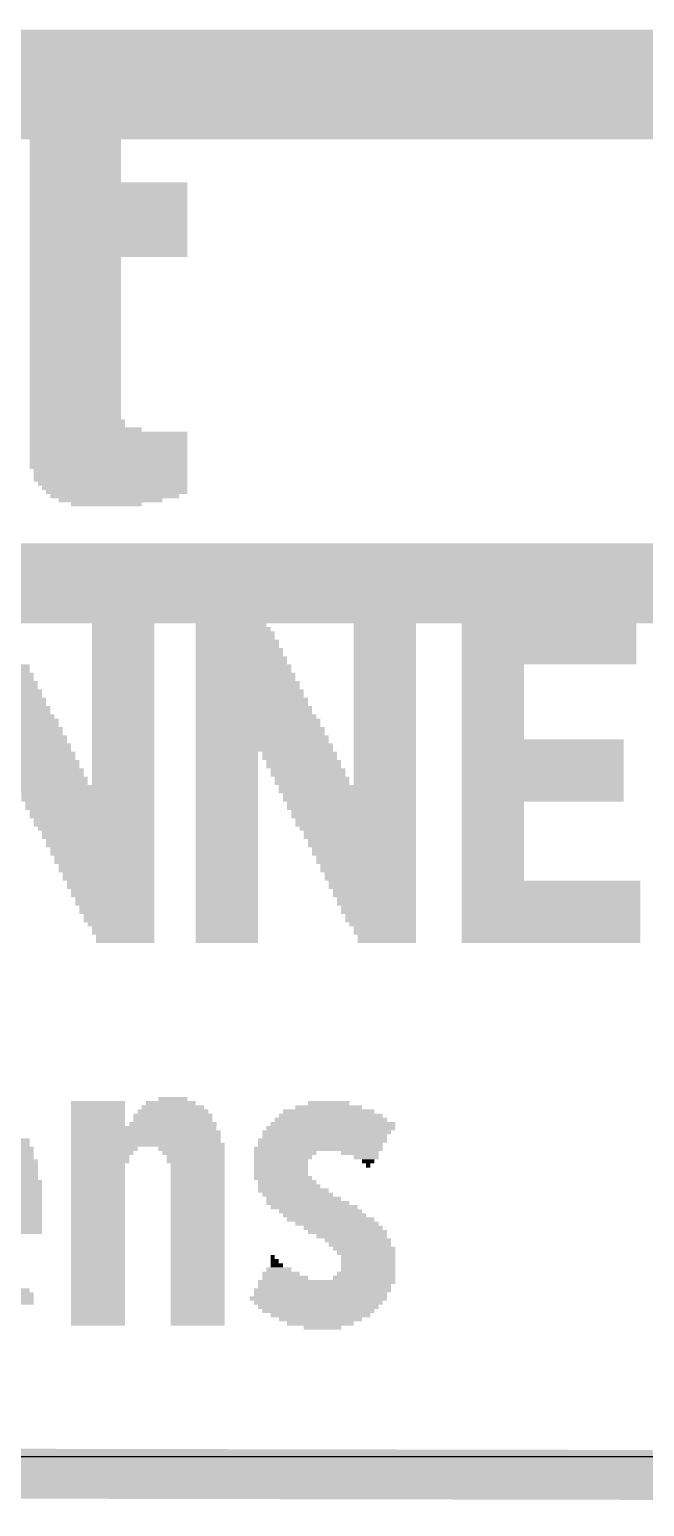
# Model space of a CAD drawing. Extents: x -7.8 to 70, y -5.3 to 37.7.
# Drawn here: x 44.73 to 47.87, y -0.25 to 7.26 of the extents above; entities that cross this region are included whole.
import ezdxf

# ---------------------------------------------------------------- set-up
doc = ezdxf.new("R2010")
doc.units = 0
for name, color, linetype in [('1', 12, 'CONTINUOUS'), ('16', 132, 'CONTINUOUS'), ('20', 4, 'CONTINUOUS'), ('21', 40, 'CONTINUOUS')]:
    doc.layers.add(name, color=color, linetype=linetype)

# ---------------------------------------------------------------- blocks, each defined once
blk = doc.blocks.new('RECT')
blk.add_solid([(-0.5, -0.5), (0.5, -0.5), (-0.5, 0.5), (0.5, 0.5)])

msp = doc.modelspace()

# ---------------------------------------------------------------- linework, layer by layer
at = {"layer": '1'}
for points, const_width in [([(44.45, 6.985), (50.8, 6.985)], 0.5588), ([(44.45, 4.445), (50.8, 4.445)], 0.4064)]:
    msp.add_lwpolyline(points, dxfattribs=dict(at, const_width=const_width))
at = {"layer": '16', "const_width": 0.254}
msp.add_lwpolyline([(0, 0), (65.024, -0.127)], dxfattribs=at)
msp.add_lwpolyline([(0, 0), (65.024, -0.127)], dxfattribs=at)
at = {"layer": '20'}
msp.add_line((3, 0), (62, 0), dxfattribs=at)

# ---------------------------------------------------------------- block references
at = {"layer": '21', "yscale": 0.0212}
for p, xscale in [((44.9668, 6.7096), 0.4656), ((44.9668, 6.6884), 0.4656), ((44.9668, 6.6672), 0.4656), ((44.9668, 6.6461), 0.4656), ((44.9668, 6.6249), 0.4656), ((44.9668, 6.6037), 0.4656), ((44.9668, 6.5826), 0.4656), ((44.9668, 6.5614), 0.4656), ((44.9668, 6.5402), 0.4656), ((44.9668, 6.5191), 0.4656), ((44.9668, 6.4979), 0.4656), ((45.1361, 6.4767), 0.8043), ((45.1361, 6.4556), 0.8043), ((45.1361, 6.4344), 0.8043), ((45.1361, 6.4132), 0.8043), ((45.1361, 6.3921), 0.8043), ((45.1361, 6.3709), 0.8043), ((45.1361, 6.3497), 0.8043), ((45.1361, 6.3286), 0.8043), ((45.1361, 6.3074), 0.8043), ((45.1361, 6.2862), 0.8043), ((45.1361, 6.2651), 0.8043), ((45.1361, 6.2439), 0.8043), ((45.1361, 6.2228), 0.8043), ((45.1361, 6.2016), 0.8043), ((45.1361, 6.1804), 0.8043), ((45.1361, 6.1593), 0.8043), ((45.1361, 6.1381), 0.8043), ((45.1361, 6.1169), 0.8043), ((44.9668, 6.0958), 0.4656), ((44.9668, 6.0746), 0.4656), ((44.9668, 6.0534), 0.4656), ((44.9668, 6.0323), 0.4656), ((44.9668, 6.0111), 0.4656), ((44.9668, 5.9899), 0.4656), ((44.9668, 5.9688), 0.4656), ((44.9668, 5.9476), 0.4656), ((44.9668, 5.9264), 0.4656), ((44.9668, 5.9053), 0.4656), ((44.9668, 5.8841), 0.4656), ((44.9668, 5.8629), 0.4656), ((44.9668, 5.8418), 0.4656), ((44.9668, 5.8206), 0.4656), ((44.9668, 5.7994), 0.4656), ((44.9668, 5.7783), 0.4656), ((44.9668, 5.7571), 0.4656), ((44.9668, 5.7359), 0.4656), ((44.9668, 5.7148), 0.4656), ((44.9668, 5.6936), 0.4656), ((44.9668, 5.6724), 0.4656), ((44.9668, 5.6513), 0.4656), ((44.9668, 5.6301), 0.4656), ((44.9668, 5.6089), 0.4656), ((44.9668, 5.5878), 0.4656), ((44.9668, 5.5666), 0.4656), ((44.9668, 5.5454), 0.4656), ((44.9668, 5.5243), 0.4656), ((44.9668, 5.5031), 0.4656), ((44.9668, 5.4819), 0.4656), ((44.9668, 5.4608), 0.4656), ((44.9668, 5.4396), 0.4656), ((44.9668, 5.4184), 0.4656), ((44.9668, 5.3973), 0.4656), ((44.9668, 5.3761), 0.4656), ((44.9668, 5.355), 0.4656), ((44.9668, 5.3338), 0.4656), ((44.9668, 5.3126), 0.4656), ((44.9668, 5.2915), 0.4656), ((44.9774, 5.2703), 0.4868), ((44.9774, 5.2491), 0.4868), ((45.0197, 5.228), 0.5715), ((45.1361, 5.2068), 0.8043), ((45.1361, 5.1856), 0.8043), ((45.1361, 5.1645), 0.8043), ((45.1361, 5.1433), 0.8043), ((45.1361, 5.1221), 0.8043), ((45.1361, 5.101), 0.8043), ((45.1361, 5.0798), 0.8043), ((45.1361, 5.0586), 0.8043), ((45.1361, 5.0375), 0.8043), ((45.1467, 5.0163), 0.7831), ((45.1467, 4.9951), 0.7831), ((45.1467, 4.974), 0.7831), ((45.1573, 4.9528), 0.762), ((45.1679, 4.9316), 0.7408), ((45.1784, 4.9105), 0.7196), ((45.1679, 4.8893), 0.6561), ((45.1467, 4.8681), 0.5291), ((45.1255, 4.847), 0.3598), ((45.2102, 4.339), 0.3175), ((45.2102, 4.3178), 0.3175), ((45.2102, 4.2967), 0.3175), ((45.2102, 4.2755), 0.3175), ((45.7499, 4.2967), 0.3387), ((45.7499, 4.2755), 0.3387), ((45.7393, 4.339), 0.3175), ((45.7393, 4.3178), 0.3175), ((46.5436, 4.339), 0.3175), ((46.5436, 4.3178), 0.3175), ((46.5436, 4.2967), 0.3175), ((46.5436, 4.2755), 0.3175), ((47.3797, 4.339), 0.889), ((47.3797, 4.3178), 0.889), ((47.3797, 4.2967), 0.889), ((47.3797, 4.2755), 0.889), ((45.2102, 4.2543), 0.3175), ((45.2102, 4.2332), 0.3175), ((45.2102, 4.212), 0.3175), ((45.7605, 4.2543), 0.3598), ((45.7605, 4.2332), 0.3598), ((45.7711, 4.212), 0.381), ((46.5436, 4.2543), 0.3175), ((46.5436, 4.2332), 0.3175), ((46.5436, 4.212), 0.3175), ((47.3797, 4.2543), 0.889), ((47.3797, 4.2332), 0.889), ((47.3797, 4.212), 0.889), ((45.2102, 4.1908), 0.3175), ((45.2102, 4.1697), 0.3175), ((45.2102, 4.1485), 0.3175), ((45.2102, 4.1273), 0.3175), ((45.7817, 4.1908), 0.4022), ((45.7817, 4.1697), 0.4022), ((45.7923, 4.1485), 0.4233), ((45.7923, 4.1273), 0.4233), ((46.5436, 4.1908), 0.3175), ((46.5436, 4.1697), 0.3175), ((46.5436, 4.1485), 0.3175), ((46.5436, 4.1273), 0.3175), ((47.3797, 4.1908), 0.889), ((47.3797, 4.1697), 0.889), ((47.3797, 4.1485), 0.889), ((47.3797, 4.1273), 0.889), ((45.2102, 4.1062), 0.3175), ((45.2102, 4.085), 0.3175), ((45.2102, 4.0638), 0.3175), ((45.8028, 4.1062), 0.4445), ((45.8028, 4.085), 0.4445), ((45.8134, 4.0638), 0.4657), ((46.5436, 4.1062), 0.3175), ((46.5436, 4.085), 0.3175), ((46.5436, 4.0638), 0.3175), ((47.3797, 4.1062), 0.889), ((47.3797, 4.085), 0.889), ((47.3797, 4.0638), 0.889), ((44.5011, 3.9792), 0.508), ((44.4906, 4.0215), 0.4868), ((44.4906, 4.0003), 0.4868), ((45.2102, 4.0427), 0.3175), ((45.2102, 4.0215), 0.3175), ((45.2102, 4.0003), 0.3175), ((45.2102, 3.9792), 0.3175), ((45.8134, 4.0427), 0.4657), ((45.824, 4.0215), 0.4868), ((45.824, 4.0003), 0.4868), ((45.8346, 3.9792), 0.508), ((46.5436, 4.0427), 0.3175), ((46.5436, 4.0215), 0.3175), ((46.5436, 4.0003), 0.3175), ((46.5436, 3.9792), 0.3175), ((47.3797, 4.0427), 0.889), ((47.0939, 4.0215), 0.3175), ((47.0939, 4.0003), 0.3175), ((47.0939, 3.9792), 0.3175), ((44.5011, 3.958), 0.508), ((44.5117, 3.9368), 0.5291), ((44.5117, 3.9157), 0.5291), ((45.2102, 3.958), 0.3175), ((45.2102, 3.9368), 0.3175), ((45.2102, 3.9157), 0.3175), ((45.8346, 3.958), 0.508), ((45.8452, 3.9368), 0.5291), ((45.8452, 3.9157), 0.5291), ((46.5436, 3.958), 0.3175), ((46.5436, 3.9368), 0.3175), ((46.5436, 3.9157), 0.3175), ((47.0939, 3.958), 0.3175), ((47.0939, 3.9368), 0.3175), ((47.0939, 3.9157), 0.3175), ((44.5329, 3.8522), 0.5715), ((44.5329, 3.831), 0.5715), ((44.5223, 3.8945), 0.5503), ((44.5223, 3.8733), 0.5503), ((45.2102, 3.8945), 0.3175), ((45.2102, 3.8733), 0.3175), ((45.2102, 3.8522), 0.3175), ((45.2102, 3.831), 0.3175), ((45.8663, 3.8522), 0.5715), ((45.8663, 3.831), 0.5715), ((45.8558, 3.8945), 0.5503), ((45.8558, 3.8733), 0.5503), ((46.5436, 3.8945), 0.3175), ((46.5436, 3.8733), 0.3175), ((46.5436, 3.8522), 0.3175), ((46.5436, 3.831), 0.3175), ((47.0939, 3.8945), 0.3175), ((47.0939, 3.8733), 0.3175), ((47.0939, 3.8522), 0.3175), ((47.0939, 3.831), 0.3175), ((44.5435, 3.8098), 0.5926), ((44.5435, 3.7887), 0.5926), ((44.5541, 3.7675), 0.6138), ((45.2102, 3.8098), 0.3175), ((45.2102, 3.7887), 0.3175), ((45.2102, 3.7675), 0.3175), ((45.8769, 3.8098), 0.5926), ((45.8769, 3.7887), 0.5926), ((45.8875, 3.7675), 0.6138), ((46.5436, 3.8098), 0.3175), ((46.5436, 3.7887), 0.3175), ((46.5436, 3.7675), 0.3175), ((47.0939, 3.8098), 0.3175), ((47.0939, 3.7887), 0.3175), ((47.0939, 3.7675), 0.3175), ((44.5646, 3.7464), 0.635), ((44.5646, 3.7252), 0.635), ((44.5752, 3.704), 0.6561), ((44.5752, 3.6829), 0.6561), ((45.2102, 3.7464), 0.3175), ((45.2102, 3.7252), 0.3175), ((45.2102, 3.704), 0.3175), ((45.2102, 3.6829), 0.3175), ((45.8981, 3.7464), 0.635), ((45.8981, 3.7252), 0.635), ((45.9087, 3.704), 0.6561), ((45.9087, 3.6829), 0.6561), ((46.5436, 3.7464), 0.3175), ((46.5436, 3.7252), 0.3175), ((46.5436, 3.704), 0.3175), ((46.5436, 3.6829), 0.3175), ((47.0939, 3.7464), 0.3175), ((47.0939, 3.7252), 0.3175), ((47.0939, 3.704), 0.3175), ((47.0939, 3.6829), 0.3175), ((44.5858, 3.6617), 0.6773), ((44.5858, 3.6405), 0.6773), ((44.5964, 3.6194), 0.6985), ((45.2102, 3.6617), 0.3175), ((45.2102, 3.6405), 0.3175), ((45.2102, 3.6194), 0.3175), ((45.9192, 3.6617), 0.6773), ((45.9192, 3.6405), 0.6773), ((45.9298, 3.6194), 0.6985), ((46.5436, 3.6617), 0.3175), ((46.5436, 3.6405), 0.3175), ((46.5436, 3.6194), 0.3175), ((47.0939, 3.6617), 0.3175), ((47.3479, 3.6405), 0.8255), ((47.3479, 3.6194), 0.8255), ((44.5964, 3.5982), 0.6985), ((44.7763, 3.577), 0.381), ((44.7763, 3.5559), 0.381), ((44.7975, 3.5347), 0.381), ((45.2102, 3.5982), 0.3175), ((45.2102, 3.577), 0.3175), ((45.2102, 3.5559), 0.3175), ((45.2102, 3.5347), 0.3175), ((45.9298, 3.5982), 0.6985), ((45.7393, 3.577), 0.3175), ((45.7393, 3.5559), 0.3175), ((45.7393, 3.5347), 0.3175), ((46.1097, 3.577), 0.381), ((46.1097, 3.5559), 0.381), ((46.1309, 3.5347), 0.381), ((46.5436, 3.5982), 0.3175), ((46.5436, 3.577), 0.3175), ((46.5436, 3.5559), 0.3175), ((46.5436, 3.5347), 0.3175), ((47.3479, 3.5982), 0.8255), ((47.3479, 3.577), 0.8255), ((47.3479, 3.5559), 0.8255), ((47.3479, 3.5347), 0.8255), ((44.7975, 3.5135), 0.381), ((44.8186, 3.4924), 0.381), ((44.8186, 3.4712), 0.381), ((44.8398, 3.45), 0.381), ((45.2102, 3.5135), 0.3175), ((45.2102, 3.4924), 0.3175), ((45.2102, 3.4712), 0.3175), ((45.2102, 3.45), 0.3175), ((45.7393, 3.5135), 0.3175), ((45.7393, 3.4924), 0.3175), ((45.7393, 3.4712), 0.3175), ((45.7393, 3.45), 0.3175), ((46.1309, 3.5135), 0.381), ((46.1521, 3.4924), 0.381), ((46.1521, 3.4712), 0.381), ((46.1732, 3.45), 0.381), ((46.5436, 3.5135), 0.3175), ((46.5436, 3.4924), 0.3175), ((46.5436, 3.4712), 0.3175), ((46.5436, 3.45), 0.3175), ((47.3479, 3.5135), 0.8255), ((47.3479, 3.4924), 0.8255), ((47.3479, 3.4712), 0.8255), ((47.3479, 3.45), 0.8255), ((44.8398, 3.4289), 0.381), ((45.0197, 3.4077), 0.6985), ((45.0197, 3.3865), 0.6985), ((45.2102, 3.4289), 0.3175), ((45.7393, 3.4289), 0.3175), ((45.7393, 3.4077), 0.3175), ((45.7393, 3.3865), 0.3175), ((46.1732, 3.4289), 0.381), ((46.3531, 3.4077), 0.6985), ((46.3531, 3.3865), 0.6985), ((46.5436, 3.4289), 0.3175), ((47.3479, 3.4289), 0.8255), ((47.3479, 3.4077), 0.8255), ((47.3479, 3.3865), 0.8255), ((45.0303, 3.3654), 0.6773), ((45.0303, 3.3442), 0.6773), ((45.0409, 3.323), 0.6561), ((45.0409, 3.3019), 0.6561), ((45.7393, 3.3654), 0.3175), ((45.7393, 3.3442), 0.3175), ((45.7393, 3.323), 0.3175), ((45.7393, 3.3019), 0.3175), ((46.3637, 3.3654), 0.6773), ((46.3637, 3.3442), 0.6773), ((46.3743, 3.323), 0.6561), ((46.3743, 3.3019), 0.6561), ((47.3479, 3.3654), 0.8255), ((47.3479, 3.3442), 0.8255), ((47.0939, 3.323), 0.3175), ((47.0939, 3.3019), 0.3175), ((45.0515, 3.2807), 0.635), ((45.0515, 3.2595), 0.635), ((45.062, 3.2384), 0.6138), ((45.7393, 3.2807), 0.3175), ((45.7393, 3.2595), 0.3175), ((45.7393, 3.2384), 0.3175), ((46.3849, 3.2807), 0.635), ((46.3849, 3.2595), 0.635), ((46.3955, 3.2384), 0.6138), ((47.0939, 3.2807), 0.3175), ((47.0939, 3.2595), 0.3175), ((47.0939, 3.2384), 0.3175), ((45.062, 3.2172), 0.6138), ((45.0726, 3.196), 0.5926), ((45.0832, 3.1749), 0.5715), ((45.0832, 3.1537), 0.5715), ((45.7393, 3.2172), 0.3175), ((45.7393, 3.196), 0.3175), ((45.7393, 3.1749), 0.3175), ((45.7393, 3.1537), 0.3175), ((46.3955, 3.2172), 0.6138), ((46.4061, 3.196), 0.5926), ((46.4166, 3.1749), 0.5715), ((46.4166, 3.1537), 0.5715), ((47.0939, 3.2172), 0.3175), ((47.0939, 3.196), 0.3175), ((47.0939, 3.1749), 0.3175), ((47.0939, 3.1537), 0.3175), ((45.0938, 3.1325), 0.5503), ((45.0938, 3.1114), 0.5503), ((45.1044, 3.0902), 0.5291), ((45.7393, 3.1325), 0.3175), ((45.7393, 3.1114), 0.3175), ((45.7393, 3.0902), 0.3175), ((46.4272, 3.1325), 0.5503), ((46.4272, 3.1114), 0.5503), ((46.4378, 3.0902), 0.5291), ((47.0939, 3.1325), 0.3175), ((47.0939, 3.1114), 0.3175), ((47.0939, 3.0902), 0.3175), ((45.1044, 3.069), 0.5291), ((45.1149, 3.0479), 0.508), ((45.1149, 3.0267), 0.508), ((45.1255, 3.0055), 0.4868), ((45.7393, 3.069), 0.3175), ((45.7393, 3.0479), 0.3175), ((45.7393, 3.0267), 0.3175), ((45.7393, 3.0055), 0.3175), ((46.4378, 3.069), 0.5291), ((46.4484, 3.0479), 0.508), ((46.4484, 3.0267), 0.508), ((46.459, 3.0055), 0.4868), ((47.0939, 3.069), 0.3175), ((47.0939, 3.0479), 0.3175), ((47.0939, 3.0267), 0.3175), ((47.0939, 3.0055), 0.3175), ((45.1255, 2.9844), 0.4868), ((45.1361, 2.9632), 0.4657), ((45.1361, 2.942), 0.4657), ((45.7393, 2.9844), 0.3175), ((45.7393, 2.9632), 0.3175), ((45.7393, 2.942), 0.3175), ((46.459, 2.9844), 0.4868), ((46.4696, 2.9632), 0.4657), ((46.4696, 2.942), 0.4657), ((47.0939, 2.9844), 0.3175), ((47.0939, 2.9632), 0.3175), ((47.0939, 2.942), 0.3175), ((45.1467, 2.9209), 0.4445), ((45.1467, 2.8997), 0.4445), ((45.1573, 2.8786), 0.4233), ((45.1573, 2.8574), 0.4233), ((45.7393, 2.9209), 0.3175), ((45.7393, 2.8997), 0.3175), ((45.7393, 2.8786), 0.3175), ((45.7393, 2.8574), 0.3175), ((46.4801, 2.9209), 0.4445), ((46.4801, 2.8997), 0.4445), ((46.4907, 2.8786), 0.4233), ((46.4907, 2.8574), 0.4233), ((47.3903, 2.9209), 0.9101), ((47.3903, 2.8997), 0.9101), ((47.3903, 2.8786), 0.9101), ((47.3903, 2.8574), 0.9101), ((45.1679, 2.8362), 0.4022), ((45.1679, 2.8151), 0.4022), ((45.1784, 2.7939), 0.381), ((45.1784, 2.7727), 0.381), ((45.7393, 2.8362), 0.3175), ((45.7393, 2.8151), 0.3175), ((45.7393, 2.7939), 0.3175), ((45.7393, 2.7727), 0.3175), ((46.5013, 2.8362), 0.4022), ((46.5013, 2.8151), 0.4022), ((46.5119, 2.7939), 0.381), ((46.5119, 2.7727), 0.381), ((47.3903, 2.8362), 0.9101), ((47.3903, 2.8151), 0.9101), ((47.3903, 2.7939), 0.9101), ((47.3903, 2.7727), 0.9101), ((45.189, 2.7516), 0.3598), ((45.189, 2.7304), 0.3598), ((45.1996, 2.7092), 0.3387), ((45.7393, 2.7516), 0.3175), ((45.7393, 2.7304), 0.3175), ((45.7393, 2.7092), 0.3175), ((46.5225, 2.7516), 0.3598), ((46.5225, 2.7304), 0.3598), ((46.5331, 2.7092), 0.3387), ((47.3903, 2.7516), 0.9101), ((47.3903, 2.7304), 0.9101), ((47.3903, 2.7092), 0.9101), ((45.2102, 2.6881), 0.3175), ((45.2102, 2.6669), 0.3175), ((45.2208, 2.6457), 0.2963), ((45.2208, 2.6246), 0.2963), ((45.7393, 2.6881), 0.3175), ((45.7393, 2.6669), 0.3175), ((45.7393, 2.6457), 0.3175), ((45.7393, 2.6246), 0.3175), ((46.5436, 2.6881), 0.3175), ((46.5436, 2.6669), 0.3175), ((46.5542, 2.6457), 0.2963), ((46.5542, 2.6246), 0.2963), ((47.3903, 2.6881), 0.9101), ((47.3903, 2.6669), 0.9101), ((47.3903, 2.6457), 0.9101), ((47.3903, 2.6246), 0.9101), ((45.0832, 1.7991), 0.2752), ((45.4536, 1.7991), 0.254), ((45.4642, 1.8203), 0.1482), ((46.2579, 1.7991), 0.2117), ((45.0832, 1.7779), 0.2752), ((45.0832, 1.7568), 0.2752), ((45.0832, 1.7356), 0.2752), ((45.4642, 1.7356), 0.4022), ((45.4642, 1.7568), 0.3598), ((45.4642, 1.7779), 0.3175), ((46.2685, 1.7356), 0.5291), ((46.2579, 1.7568), 0.4656), ((46.2579, 1.7779), 0.3387), ((45.0832, 1.7144), 0.2752), ((45.0832, 1.6933), 0.2752), ((45.316, 1.6721), 0.7408), ((45.3266, 1.6509), 0.762), ((45.4642, 1.6933), 0.4445), ((45.4642, 1.7144), 0.4022), ((46.2473, 1.6509), 0.6561), ((46.2685, 1.6721), 0.6561), ((46.2791, 1.6933), 0.635), ((46.2685, 1.7144), 0.5715), ((44.3847, 1.5874), 0.6985), ((44.3953, 1.6086), 0.6773), ((45.3266, 1.6298), 0.762), ((45.3266, 1.6086), 0.762), ((45.3372, 1.5874), 0.7831), ((46.2156, 1.5874), 0.635), ((46.2262, 1.6086), 0.6561), ((46.2367, 1.6298), 0.635), ((44.5964, 1.5663), 0.3175), ((44.607, 1.5451), 0.2963), ((44.6176, 1.5239), 0.2752), ((44.6281, 1.5028), 0.2963), ((45.1149, 1.5663), 0.3387), ((45.1044, 1.5451), 0.3175), ((45.0938, 1.5239), 0.2963), ((45.0938, 1.5028), 0.2963), ((45.5594, 1.5663), 0.3387), ((45.57, 1.5451), 0.3175), ((45.5806, 1.5239), 0.2963), ((45.5806, 1.5028), 0.2963), ((46.0145, 1.5028), 0.2752), ((46.205, 1.5663), 0.6561), ((46.0357, 1.5451), 0.3175), ((46.0251, 1.5239), 0.2963), ((46.4166, 1.5451), 0.1905), ((46.4484, 1.5239), 0.127), ((46.459, 1.5028), 0.0635), ((44.6387, 1.4816), 0.2752), ((44.6387, 1.4604), 0.2752), ((44.6387, 1.4393), 0.2752), ((44.6493, 1.4181), 0.254), ((45.0832, 1.4816), 0.2752), ((45.0832, 1.4604), 0.2752), ((45.0832, 1.4393), 0.2752), ((45.0832, 1.4181), 0.2752), ((45.5912, 1.4816), 0.2752), ((45.5912, 1.4604), 0.2752), ((45.5912, 1.4393), 0.2752), ((45.5912, 1.4181), 0.2752), ((46.0145, 1.4816), 0.2752), ((46.0145, 1.4604), 0.2752), ((46.0145, 1.4393), 0.2752), ((46.0251, 1.4181), 0.2963), ((46.459, 1.4816), 0.0212), ((44.6599, 1.3969), 0.2752), ((44.6599, 1.3758), 0.2752), ((44.6599, 1.3546), 0.2752), ((45.0832, 1.3969), 0.2752), ((45.0832, 1.3758), 0.2752), ((45.0832, 1.3546), 0.2752), ((45.5912, 1.3969), 0.2752), ((45.5912, 1.3758), 0.2752), ((45.5912, 1.3546), 0.2752), ((46.0462, 1.3969), 0.2963), ((46.0568, 1.3758), 0.3175), ((46.078, 1.3546), 0.3598), ((44.3847, 1.3123), 0.8255), ((44.3847, 1.2911), 0.8255), ((44.3847, 1.2699), 0.8255), ((44.6599, 1.3334), 0.2752), ((45.0832, 1.3334), 0.2752), ((45.0832, 1.3123), 0.2752), ((45.0832, 1.2911), 0.2752), ((45.0832, 1.2699), 0.2752), ((45.5912, 1.3334), 0.2752), ((45.5912, 1.3123), 0.2752), ((45.5912, 1.2911), 0.2752), ((45.5912, 1.2699), 0.2752), ((46.0992, 1.3334), 0.3598), ((46.1309, 1.3123), 0.381), ((46.1521, 1.2911), 0.4233), ((46.1838, 1.2699), 0.4445), ((44.3847, 1.2488), 0.8255), ((44.3847, 1.2276), 0.8255), ((44.3847, 1.2065), 0.8255), ((45.0832, 1.2488), 0.2752), ((45.0832, 1.2276), 0.2752), ((45.0832, 1.2065), 0.2752), ((45.5912, 1.2488), 0.2752), ((45.5912, 1.2276), 0.2752), ((45.5912, 1.2065), 0.2752), ((46.2156, 1.2488), 0.4233), ((46.2367, 1.2276), 0.4233), ((46.2685, 1.2065), 0.4445), ((44.3847, 1.1853), 0.8255), ((44.3847, 1.1641), 0.8255), ((44.3847, 1.143), 0.8255), ((45.0832, 1.1853), 0.2752), ((45.0832, 1.1641), 0.2752), ((45.0832, 1.143), 0.2752), ((45.0832, 1.1218), 0.2752), ((45.5912, 1.1853), 0.2752), ((45.5912, 1.1641), 0.2752), ((45.5912, 1.143), 0.2752), ((45.5912, 1.1218), 0.2752), ((46.3002, 1.1853), 0.4233), ((46.332, 1.1641), 0.4022), ((46.3531, 1.143), 0.4022), ((46.3743, 1.1218), 0.3598), ((45.0832, 1.1006), 0.2752), ((45.0832, 1.0795), 0.2752), ((45.0832, 1.0583), 0.2752), ((45.5912, 1.1006), 0.2752), ((45.5912, 1.0795), 0.2752), ((45.5912, 1.0583), 0.2752), ((46.4061, 1.1006), 0.3387), ((46.4166, 1.0795), 0.3175), ((46.4378, 1.0583), 0.3175), ((45.0832, 1.0371), 0.2752), ((45.0832, 1.016), 0.2752), ((45.0832, 0.9948), 0.2752), ((45.0832, 0.9736), 0.2752), ((45.5912, 1.0371), 0.2752), ((45.5912, 1.016), 0.2752), ((45.5912, 0.9948), 0.2752), ((45.5912, 0.9736), 0.2752), ((45.9933, 0.9736), 0.0635), ((45.9722, 1.016), 0.0212), ((45.9827, 0.9948), 0.0423), ((46.4484, 1.0371), 0.2963), ((46.459, 1.016), 0.2752), ((46.459, 0.9948), 0.2752), ((46.459, 0.9736), 0.2752), ((45.0832, 0.9525), 0.2752), ((45.0832, 0.9313), 0.2752), ((45.0832, 0.9101), 0.2752), ((45.5912, 0.9525), 0.2752), ((45.5912, 0.9313), 0.2752), ((45.5912, 0.9101), 0.2752), ((46.0145, 0.9313), 0.1905), ((46.0357, 0.9101), 0.2328), ((46.0039, 0.9525), 0.127), ((46.4378, 0.9101), 0.3175), ((46.4484, 0.9313), 0.2963), ((46.459, 0.9525), 0.2752), ((44.4165, 0.8255), 0.6773), ((44.4059, 0.8466), 0.6561), ((45.0832, 0.889), 0.2752), ((45.0832, 0.8678), 0.2752), ((45.0832, 0.8466), 0.2752), ((45.0832, 0.8255), 0.2752), ((45.5912, 0.889), 0.2752), ((45.5912, 0.8678), 0.2752), ((45.5912, 0.8466), 0.2752), ((45.5912, 0.8255), 0.2752), ((46.2262, 0.8466), 0.6985), ((46.2156, 0.8255), 0.6773), ((46.2367, 0.8678), 0.6773), ((46.2473, 0.889), 0.6985), ((44.4271, 0.8043), 0.6561), ((44.4376, 0.7831), 0.635), ((45.0832, 0.8043), 0.2752), ((45.0832, 0.7831), 0.2752), ((45.0832, 0.762), 0.2752), ((45.5912, 0.8043), 0.2752), ((45.5912, 0.7831), 0.2752), ((45.5912, 0.762), 0.2752), ((46.205, 0.8043), 0.6985), ((46.205, 0.7831), 0.6561), ((46.205, 0.762), 0.6138), ((45.0832, 0.7408), 0.2752), ((45.0832, 0.7196), 0.2752), ((45.0832, 0.6985), 0.2752), ((45.0832, 0.6773), 0.2752), ((45.5912, 0.7408), 0.2752), ((45.5912, 0.7196), 0.2752), ((45.5912, 0.6985), 0.2752), ((45.5912, 0.6773), 0.2752), ((46.205, 0.7408), 0.5715), ((46.2156, 0.7196), 0.508), ((46.2156, 0.6985), 0.4233), ((46.2156, 0.6773), 0.3387), ((46.2262, 0.6561), 0.1905)]:
    msp.add_blockref('RECT', p, dxfattribs=dict(at, xscale=xscale))

doc.saveas('drawing.dxf')
